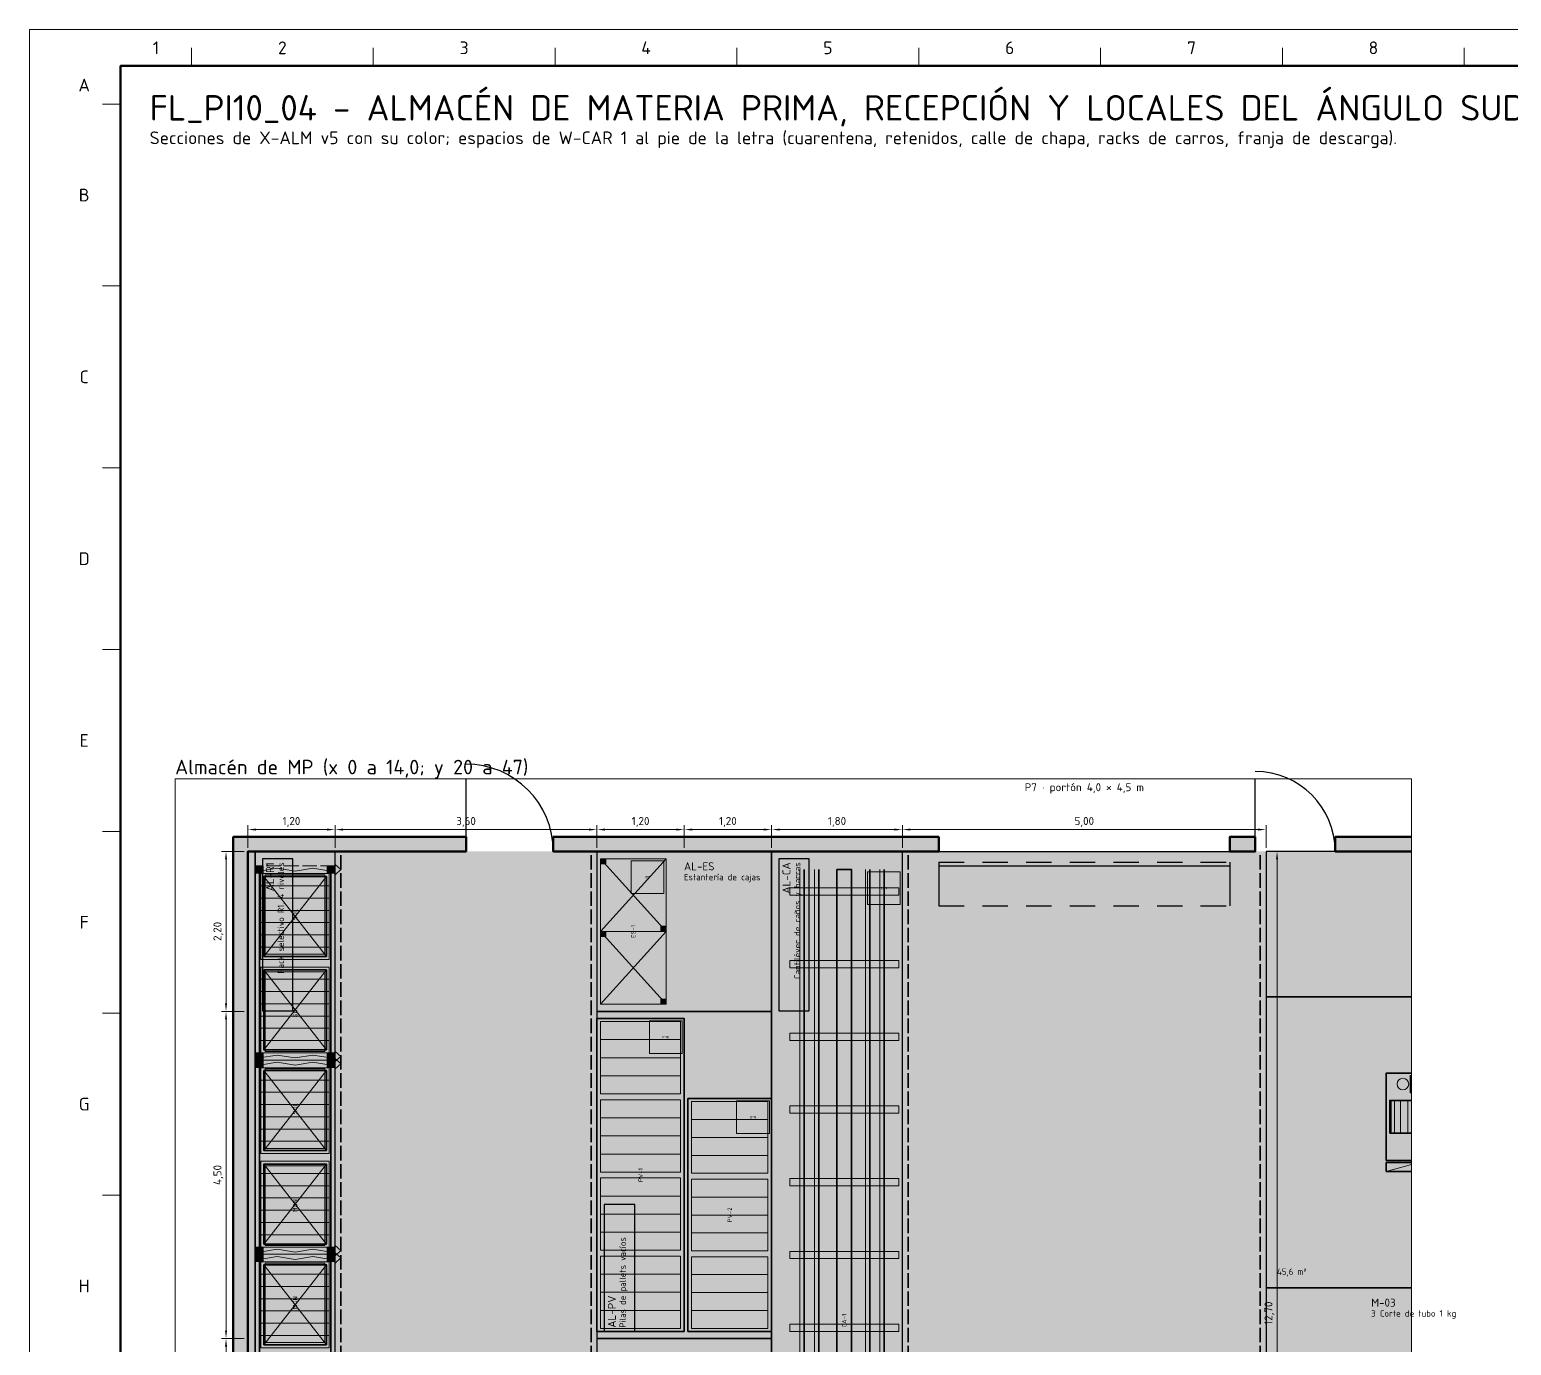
# Model space of a CAD drawing. Header units: millimetres. Extents: x 0 to 1189, y 0 to 841.
# Drawn here: x 0 to 407.4, y 479.2 to 841 of the extents above; entities that cross this region are included whole.
import ezdxf
from ezdxf.enums import TextEntityAlignment as Align

# ---------------------------------------------------------------- set-up
doc = ezdxf.new("R2010")
doc.units = ezdxf.units.MM
doc.linetypes.add('IRAM-E-TRAZOS', pattern=[5, 4, -1])
for name, color, linetype, lineweight in [('06-TEXTO', 7, 'CONTINUOUS', 25), ('07-RECUADRO', 7, 'CONTINUOUS', 70), ('08-FINA', 5, 'CONTINUOUS', 18), ('A-ABERTURA', 7, 'CONTINUOUS', 25), ('A-COLUMNA', 7, 'CONTINUOUS', 50), ('A-COTA', 7, 'CONTINUOUS', 18), ('A-EQUIPO-FINO', 8, 'CONTINUOUS', 13), ('A-EQUIPO-OCULTO', 8, 'IRAM-E-TRAZOS', 13), ('A-EQUIPO-RELLENO', 9, 'CONTINUOUS', 13), ('A-MURO', 7, 'CONTINUOUS', 50), ('A-RELLENO', 9, 'CONTINUOUS', 13), ('A-SECTOR', 1, 'CONTINUOUS', 25), ('A-SECTOR-TXT', 1, 'CONTINUOUS', 25), ('A-SEGURIDAD', 1, 'IRAM-E-TRAZOS', 18), ('A-TEXTO', 7, 'CONTINUOUS', 18)]:
    doc.layers.add(name, color=color, linetype=linetype, lineweight=lineweight)
for name, color, linetype, lineweight, true_color in [('A-DEFENSA', 2, 'CONTINUOUS', 35, 0xe6b400), ('A-EQUIPO', 30, 'CONTINUOUS', 35, 0xe67800), ('A-PASILLO', 2, 'IRAM-E-TRAZOS', 35, 0xd7a500), ('A-SENDA', 2, 'CONTINUOUS', 25, 0xd7a500)]:
    doc.layers.add(name, color=color, linetype=linetype, lineweight=lineweight, true_color=true_color)
doc.styles.add('ISO3098', font='isocpeur.ttf')
doc.dimstyles.new('FLAMA-IRAM', dxfattribs={"dimtxt": 3.5, "dimasz": 3.5, "dimexe": 2, "dimexo": 1.5, "dimgap": 1, "dimtad": 1, "dimdec": 1, "dimtxsty": 'ISO3098', "dimblk": 'IRAM_FLECHA', "dimblk1": 'IRAM_FLECHA', "dimblk2": 'IRAM_FLECHA', "dimcen": 2.5, "dimclrd": 3, "dimclre": 3, "dimclrt": 3, "dimazin": 3, "dimtfac": 1, "dimtmove": 0, "dimatfit": 3, "dimlwd": 18, "dimlwe": 18})

# ---------------------------------------------------------------- blocks, each defined once
blk = doc.blocks.new('IRAM_FLECHA')
blk.add_solid([(0, 0), (-1, 0.125), (-1, -0.125)])

msp = doc.modelspace()

# ---------------------------------------------------------------- hatches: boundary and pattern name
at = {"layer": 'A-ABERTURA', "true_color": 0x3c3c3c}
h = msp.add_hatch(color=7, dxfattribs=at)
h.dxf.hatch_style = 1
h.paths.add_polyline_path([(250, 611), (245, 611), (245, 619), (250, 619)])
h = msp.add_hatch(color=7, dxfattribs=at)
h.dxf.hatch_style = 1
h.paths.add_polyline_path([(330, 611), (335, 611), (335, 619), (330, 619)])
at = {"layer": 'A-COLUMNA', "true_color": 0x000000}
h = msp.add_hatch(color=7, dxfattribs=at)
h.dxf.hatch_style = 1
h.paths.add_polyline_path([(56, 611), (64, 611), (64, 619), (56, 619)])
h = msp.add_hatch(color=7, dxfattribs=at)
h.dxf.hatch_style = 1
h.paths.add_polyline_path([(208, 611), (216, 611), (216, 619), (208, 619)])
h = msp.add_hatch(color=7, dxfattribs=at)
h.dxf.hatch_style = 1
h.paths.add_polyline_path([(360, 611), (368, 611), (368, 619), (360, 619)])
at = {"layer": 'A-EQUIPO-RELLENO', "true_color": 0xeeeeee}
h = msp.add_hatch(color=7, dxfattribs=at)
h.dxf.hatch_style = 1
h.paths.add_polyline_path([(157, 613), (157, 593), (175, 593), (175, 613)])
at = {"layer": 'A-EQUIPO-RELLENO', "true_color": 0x969ba0}
h = msp.add_hatch(color=7, dxfattribs=at)
h.dxf.hatch_style = 1
h.paths.add_polyline_path([(157.2, 612.8), (157.2, 611.6), (158.4, 611.6), (158.4, 612.8)])
h = msp.add_hatch(color=7, dxfattribs=at)
h.dxf.hatch_style = 1
h.paths.add_polyline_path([(64.2, 609), (64.2, 611), (62.2, 611), (62.2, 609)])
at = {"layer": 'A-EQUIPO-RELLENO', "true_color": 0xeedec0}
h = msp.add_hatch(color=7, dxfattribs=at)
h.dxf.hatch_style = 1
h.paths.add_polyline_path([(82.4, 585.3), (82.4, 608.9), (63.6, 608.9), (63.6, 585.3)])
at = {"layer": 'A-EQUIPO-RELLENO', "true_color": 0x969ba0}
h = msp.add_hatch(color=7, dxfattribs=at)
h.dxf.hatch_style = 1
h.paths.add_polyline_path([(83.8, 609), (83.8, 611), (81.8, 611), (81.8, 609)])
h = msp.add_hatch(color=7, dxfattribs=at)
h.dxf.hatch_style = 1
h.paths.add_polyline_path([(226, 362), (226, 610), (222, 610), (222, 362)])
at = {"layer": 'A-EQUIPO-RELLENO', "true_color": 0xcdd0d4}
h = msp.add_hatch(color=7, dxfattribs=at)
h.dxf.hatch_style = 1
h.paths.add_polyline_path([(239, 603), (239, 605), (209, 605), (209, 603)])
at = {"layer": 'A-EQUIPO-RELLENO', "true_color": 0xeeeeee}
h = msp.add_hatch(color=7, dxfattribs=at)
h.dxf.hatch_style = 1
h.paths.add_polyline_path([(157, 593), (157, 573), (175, 573), (175, 593)])
at = {"layer": 'A-EQUIPO-RELLENO', "true_color": 0x969ba0}
h = msp.add_hatch(color=7, dxfattribs=at)
h.dxf.hatch_style = 1
h.paths.add_polyline_path([(157.2, 592.8), (157.2, 591.6), (158.4, 591.6), (158.4, 592.8)])
h = msp.add_hatch(color=7, dxfattribs=at)
h.dxf.hatch_style = 1
h.paths.add_polyline_path([(173.6, 594.4), (173.6, 593.2), (174.8, 593.2), (174.8, 594.4)])
at = {"layer": 'A-EQUIPO-RELLENO', "true_color": 0xeedec0}
h = msp.add_hatch(color=7, dxfattribs=at)
h.dxf.hatch_style = 1
h.paths.add_polyline_path([(82.4, 559.6), (82.4, 583.2), (63.6, 583.2), (63.6, 559.6)])
at = {"layer": 'A-EQUIPO-RELLENO', "true_color": 0xcdd0d4}
h = msp.add_hatch(color=7, dxfattribs=at)
h.dxf.hatch_style = 1
h.paths.add_polyline_path([(239, 583), (239, 585), (209, 585), (209, 583)])
at = {"layer": 'A-EQUIPO-RELLENO', "true_color": 0x969ba0}
h = msp.add_hatch(color=7, dxfattribs=at)
h.dxf.hatch_style = 1
h.paths.add_polyline_path([(173.6, 574.4), (173.6, 573.2), (174.8, 573.2), (174.8, 574.4)])
at = {"layer": 'A-EQUIPO-RELLENO', "true_color": 0xeedec0}
h = msp.add_hatch(color=7, dxfattribs=at)
h.dxf.hatch_style = 1
h.paths.add_polyline_path([(157, 568.2), (157, 548.3), (179, 548.3), (179, 568.2)])
at = {"layer": 'A-EQUIPO-RELLENO', "true_color": 0xcdd0d4}
h = msp.add_hatch(color=7, dxfattribs=at)
h.dxf.hatch_style = 1
h.paths.add_polyline_path([(239, 563), (239, 565), (209, 565), (209, 563)])
at = {"layer": 'A-EQUIPO-RELLENO', "true_color": 0x969ba0}
h = msp.add_hatch(color=7, dxfattribs=at)
h.dxf.hatch_style = 1
h.paths.add_polyline_path([(64.2, 557.6), (64.2, 559.6), (62.2, 559.6), (62.2, 557.6)])
h = msp.add_hatch(color=7, dxfattribs=at)
h.dxf.hatch_style = 1
h.paths.add_polyline_path([(83.8, 557.6), (83.8, 559.6), (81.8, 559.6), (81.8, 557.6)])
h = msp.add_hatch(color=7, dxfattribs=at)
h.dxf.hatch_style = 1
h.paths.add_polyline_path([(64.2, 555.6), (64.2, 557.6), (62.2, 557.6), (62.2, 555.6)])
at = {"layer": 'A-EQUIPO-RELLENO', "true_color": 0xeedec0}
h = msp.add_hatch(color=7, dxfattribs=at)
h.dxf.hatch_style = 1
h.paths.add_polyline_path([(82.4, 531.9), (82.4, 555.5), (63.6, 555.5), (63.6, 531.9)])
at = {"layer": 'A-EQUIPO-RELLENO', "true_color": 0x969ba0}
h = msp.add_hatch(color=7, dxfattribs=at)
h.dxf.hatch_style = 1
h.paths.add_polyline_path([(83.8, 555.6), (83.8, 557.6), (81.8, 557.6), (81.8, 555.6)])
at = {"layer": 'A-EQUIPO-RELLENO', "true_color": 0xeeeeee}
h = msp.add_hatch(color=7, dxfattribs=at)
h.dxf.hatch_style = 1
h.paths.add_polyline_path([(373, 530), (373, 554), (380, 554), (380, 530)])
at = {"layer": 'A-EQUIPO-RELLENO', "true_color": 0xcdd0d4}
h = msp.add_hatch(color=7, dxfattribs=at)
h.dxf.hatch_style = 1
h.paths.add_polyline_path([(379.6, 548.6), (379.6, 553.4), (380, 553.4), (380, 548.6)])
at = {"layer": 'A-EQUIPO-RELLENO', "true_color": 0xeedec0}
h = msp.add_hatch(color=7, dxfattribs=at)
h.dxf.hatch_style = 1
h.paths.add_polyline_path([(157, 546.7), (157, 526.8), (179, 526.8), (179, 546.7)])
h = msp.add_hatch(color=7, dxfattribs=at)
h.dxf.hatch_style = 1
h.paths.add_polyline_path([(182, 546.2), (182, 526.467), (203, 526.467), (203, 546.2)])
at = {"layer": 'A-EQUIPO-RELLENO', "true_color": 0xe2e7ee}
h = msp.add_hatch(color=7, dxfattribs=at)
h.dxf.hatch_style = 1
h.paths.add_polyline_path([(374, 537.5), (374, 546.5), (380, 546.5), (380, 537.5)])
at = {"layer": 'A-EQUIPO-RELLENO', "true_color": 0xcdd0d4}
h = msp.add_hatch(color=7, dxfattribs=at)
h.dxf.hatch_style = 1
h.paths.add_polyline_path([(239, 543), (239, 545), (209, 545), (209, 543)])
at = {"layer": 'A-EQUIPO-RELLENO', "true_color": 0xeedec0}
h = msp.add_hatch(color=7, dxfattribs=at)
h.dxf.hatch_style = 1
h.paths.add_polyline_path([(82.4, 506.2), (82.4, 529.8), (63.6, 529.8), (63.6, 506.2)])
at = {"layer": 'A-EQUIPO-RELLENO', "true_color": 0xcdd0d4}
h = msp.add_hatch(color=7, dxfattribs=at)
h.dxf.hatch_style = 1
h.paths.add_polyline_path([(373, 527), (373, 529.4), (380, 529.4), (380, 527)])
at = {"layer": 'A-EQUIPO-RELLENO', "true_color": 0xeedec0}
h = msp.add_hatch(color=7, dxfattribs=at)
h.dxf.hatch_style = 1
h.paths.add_polyline_path([(157, 525.2), (157, 505.3), (179, 505.3), (179, 525.2)])
h = msp.add_hatch(color=7, dxfattribs=at)
h.dxf.hatch_style = 1
h.paths.add_polyline_path([(182, 524.867), (182, 505.133), (203, 505.133), (203, 524.867)])
at = {"layer": 'A-EQUIPO-RELLENO', "true_color": 0xcdd0d4}
h = msp.add_hatch(color=7, dxfattribs=at)
h.dxf.hatch_style = 1
h.paths.add_polyline_path([(239, 523), (239, 525), (209, 525), (209, 523)])
at = {"layer": 'A-EQUIPO-RELLENO', "true_color": 0x969ba0}
h = msp.add_hatch(color=7, dxfattribs=at)
h.dxf.hatch_style = 1
h.paths.add_polyline_path([(64.2, 504.2), (64.2, 506.2), (62.2, 506.2), (62.2, 504.2)])
h = msp.add_hatch(color=7, dxfattribs=at)
h.dxf.hatch_style = 1
h.paths.add_polyline_path([(83.8, 504.2), (83.8, 506.2), (81.8, 506.2), (81.8, 504.2)])
h = msp.add_hatch(color=7, dxfattribs=at)
h.dxf.hatch_style = 1
h.paths.add_polyline_path([(64.2, 502.2), (64.2, 504.2), (62.2, 504.2), (62.2, 502.2)])
at = {"layer": 'A-EQUIPO-RELLENO', "true_color": 0xeedec0}
h = msp.add_hatch(color=7, dxfattribs=at)
h.dxf.hatch_style = 1
h.paths.add_polyline_path([(82.4, 478.5), (82.4, 502.1), (63.6, 502.1), (63.6, 478.5)])
at = {"layer": 'A-EQUIPO-RELLENO', "true_color": 0x969ba0}
h = msp.add_hatch(color=7, dxfattribs=at)
h.dxf.hatch_style = 1
h.paths.add_polyline_path([(83.8, 502.2), (83.8, 504.2), (81.8, 504.2), (81.8, 502.2)])
at = {"layer": 'A-EQUIPO-RELLENO', "true_color": 0xeedec0}
h = msp.add_hatch(color=7, dxfattribs=at)
h.dxf.hatch_style = 1
h.paths.add_polyline_path([(157, 503.7), (157, 483.8), (179, 483.8), (179, 503.7)])
h = msp.add_hatch(color=7, dxfattribs=at)
h.dxf.hatch_style = 1
h.paths.add_polyline_path([(182, 503.533), (182, 483.8), (203, 483.8), (203, 503.533)])
at = {"layer": 'A-EQUIPO-RELLENO', "true_color": 0xcdd0d4}
h = msp.add_hatch(color=7, dxfattribs=at)
h.dxf.hatch_style = 1
h.paths.add_polyline_path([(239, 503), (239, 505), (209, 505), (209, 503)])
h = msp.add_hatch(color=7, dxfattribs=at)
h.dxf.hatch_style = 1
h.paths.add_polyline_path([(239, 483), (239, 485), (209, 485), (209, 483)])
at = {"layer": 'A-MURO', "true_color": 0x464646}
h = msp.add_hatch(color=7, dxfattribs=at)
h.dxf.hatch_style = 1
h.paths.add_polyline_path([(120, 619), (120, 615), (60, 615), (60, 41), (56, 41), (56, 619)])
h = msp.add_hatch(color=7, dxfattribs=at)
h.dxf.hatch_style = 1
h.paths.add_polyline_path([(250, 619), (250, 615), (144, 615), (144, 619)])
h = msp.add_hatch(color=7, dxfattribs=at)
h.dxf.hatch_style = 1
h.paths.add_polyline_path([(337, 619), (337, 615), (330, 615), (330, 619)])
h = msp.add_hatch(color=7, dxfattribs=at)
h.dxf.hatch_style = 1
h.paths.add_polyline_path([(359, 615), (359, 619), (380, 619), (380, 615)])
at = {"layer": 'A-RELLENO', "true_color": 0xcde1f5}
h = msp.add_hatch(color=7, dxfattribs=at)
h.dxf.hatch_style = 1
h.paths.add_polyline_path([(60, 75), (62, 75), (62, 615), (60, 615)])
h = msp.add_hatch(color=7, dxfattribs=at)
h.dxf.hatch_style = 1
h.paths.add_polyline_path([(62, 75), (84, 75), (84, 615), (62, 615)])
at = {"layer": 'A-RELLENO', "true_color": 0xe2e2e2}
h = msp.add_hatch(color=7, dxfattribs=at)
h.dxf.hatch_style = 1
h.paths.add_polyline_path([(84, 75), (156, 75), (156, 615), (84, 615)])
at = {"layer": 'A-RELLENO', "true_color": 0xcde1f5}
h = msp.add_hatch(color=7, dxfattribs=at)
h.dxf.hatch_style = 1
h.paths.add_polyline_path([(156, 571), (204, 571), (204, 615), (156, 615)])
at = {"layer": 'A-RELLENO', "true_color": 0xffb0b8}
h = msp.add_hatch(color=7, dxfattribs=at)
h.dxf.hatch_style = 1
h.paths.add_polyline_path([(165.4, 603.4), (174.4, 603.4), (174.4, 612.4), (165.4, 612.4)])
at = {"layer": 'A-RELLENO', "true_color": 0xcde1f5}
h = msp.add_hatch(color=7, dxfattribs=at)
h.dxf.hatch_style = 1
h.paths.add_polyline_path([(204, 361), (240, 361), (240, 615), (204, 615)])
at = {"layer": 'A-RELLENO', "true_color": 0xe2e2e2}
h = msp.add_hatch(color=7, dxfattribs=at)
h.dxf.hatch_style = 1
h.paths.add_polyline_path([(240, 75), (340, 75), (340, 615), (240, 615)])
at = {"layer": 'A-RELLENO', "true_color": 0xfff4b4}
h = msp.add_hatch(color=7, dxfattribs=at)
h.dxf.hatch_style = 1
h.paths.add_polyline_path([(340, 575), (340, 615), (380, 615), (380, 575)])
at = {"layer": 'A-RELLENO', "true_color": 0xcba8c1}
h = msp.add_hatch(color=7, dxfattribs=at)
h.dxf.hatch_style = 1
h.paths.add_polyline_path([(64.8, 586.7), (81.2, 586.7), (81.2, 608.6), (64.8, 608.6)])
at = {"layer": 'A-RELLENO', "true_color": 0x588ba5}
h = msp.add_hatch(color=7, dxfattribs=at)
h.dxf.hatch_style = 1
h.paths.add_polyline_path([(230.4, 600.4), (239.4, 600.4), (239.4, 609.4), (230.4, 609.4)])
at = {"layer": 'A-RELLENO', "true_color": 0xcba8c1}
h = msp.add_hatch(color=7, dxfattribs=at)
h.dxf.hatch_style = 1
h.paths.add_polyline_path([(64.8, 560), (81.2, 560), (81.2, 581.9), (64.8, 581.9)])
at = {"layer": 'A-RELLENO', "true_color": 0xfde4c8}
h = msp.add_hatch(color=7, dxfattribs=at)
h.dxf.hatch_style = 1
h.paths.add_polyline_path([(340, 495), (340, 575), (380, 575), (380, 495)])
at = {"layer": 'A-RELLENO', "true_color": 0xcde1f5}
h = msp.add_hatch(color=7, dxfattribs=at)
h.dxf.hatch_style = 1
h.paths.add_polyline_path([(156, 481), (204, 481), (204, 571), (156, 571)])
at = {"layer": 'A-RELLENO', "true_color": 0xf4a455}
h = msp.add_hatch(color=7, dxfattribs=at)
h.dxf.hatch_style = 1
h.paths.add_polyline_path([(170.4, 559.4), (179.4, 559.4), (179.4, 568.4), (170.4, 568.4)])
at = {"layer": 'A-RELLENO', "true_color": 0xcba8c1}
h = msp.add_hatch(color=7, dxfattribs=at)
h.dxf.hatch_style = 1
h.paths.add_polyline_path([(64.8, 533.3), (81.2, 533.3), (81.2, 555.2), (64.8, 555.2)])
at = {"layer": 'A-RELLENO', "true_color": 0xf4a455}
h = msp.add_hatch(color=7, dxfattribs=at)
h.dxf.hatch_style = 1
h.paths.add_polyline_path([(194.4, 537.4), (203.4, 537.4), (203.4, 546.4), (194.4, 546.4)])
at = {"layer": 'A-RELLENO', "true_color": 0x93c18c}
h = msp.add_hatch(color=7, dxfattribs=at)
h.dxf.hatch_style = 1
h.paths.add_polyline_path([(64.8, 506.6), (81.2, 506.6), (81.2, 528.5), (64.8, 528.5)])
h = msp.add_hatch(color=7, dxfattribs=at)
h.dxf.hatch_style = 1
h.paths.add_polyline_path([(64.8, 479.9), (81.2, 479.9), (81.2, 501.8), (64.8, 501.8)])
at = {"layer": 'A-RELLENO', "true_color": 0xfde4c8}
h = msp.add_hatch(color=7, dxfattribs=at)
h.dxf.hatch_style = 1
h.paths.add_polyline_path([(340, 223), (340, 495), (380, 495), (380, 223)])
at = {"layer": 'A-RELLENO', "true_color": 0xcde1f5}
h = msp.add_hatch(color=7, dxfattribs=at)
h.dxf.hatch_style = 1
h.paths.add_polyline_path([(156, 398), (204, 398), (204, 481), (156, 481)])
at = {"layer": 'A-SECTOR-TXT', "true_color": 0xffffff}
h = msp.add_hatch(color=7, dxfattribs=at)
h.dxf.hatch_style = 1
h.paths.add_polyline_path([(72.38, 571.192), (72.38, 613), (64, 613), (64, 571.192)])
h = msp.add_hatch(color=7, dxfattribs=at)
h.dxf.hatch_style = 1
h.paths.add_polyline_path([(214.38, 571.192), (214.38, 613), (206, 613), (206, 571.192)])
h = msp.add_hatch(color=7, dxfattribs=at)
h.dxf.hatch_style = 1
h.paths.add_polyline_path([(166.38, 483), (166.38, 517.878), (158, 517.878), (158, 483)])

# ---------------------------------------------------------------- linework, layer by layer
at = {"layer": '07-RECUADRO'}
msp.add_lwpolyline([(25, 10), (1179, 10), (1179, 831), (25, 831)], close=True, dxfattribs=at)
at = {"layer": '08-FINA'}
for p, q in [((44.5, 831), (44.5, 836)), ((94.5, 831), (94.5, 836)), ((144.5, 831), (144.5, 836)), ((194.5, 831), (194.5, 836)), ((244.5, 831), (244.5, 836)), ((294.5, 831), (294.5, 836)), ((344.5, 831), (344.5, 836)), ((394.5, 831), (394.5, 836)), ((25, 820.5), (20, 820.5)), ((25, 770.5), (20, 770.5)), ((25, 720.5), (20, 720.5)), ((25, 670.5), (20, 670.5)), ((25, 620.5), (20, 620.5)), ((25, 570.5), (20, 570.5)), ((25, 520.5), (20, 520.5))]:
    msp.add_line(p, q, dxfattribs=at)
msp.add_lwpolyline([(0, 0), (1189, 0), (1189, 841), (0, 841)], close=True, dxfattribs=at)
at = {"layer": 'A-ABERTURA'}
for p, q in [((120, 615), (120, 635)), ((337, 615), (337, 635)), ((250, 615), (330, 615)), ((250, 612), (257, 612)), ((250, 612), (250, 600)), ((262, 612), (269, 612)), ((274, 612), (281, 612)), ((286, 612), (293, 612)), ((298, 612), (305, 612)), ((310, 612), (317, 612)), ((322, 612), (329, 612)), ((330, 612), (330, 600)), ((250, 611), (330, 611)), ((250, 600), (257, 600)), ((262, 600), (269, 600)), ((274, 600), (281, 600)), ((286, 600), (293, 600)), ((298, 600), (305, 600)), ((310, 600), (317, 600)), ((322, 600), (329, 600))]:
    msp.add_line(p, q, dxfattribs=at)
for centre, radius in [((120, 615), 24), ((337, 615), 22)]:
    msp.add_arc(centre, radius, 0, 90, dxfattribs=at)
at = {"layer": 'A-DEFENSA'}
msp.add_line((340, 575), (380, 575), dxfattribs=at)
at = {"layer": 'A-EQUIPO'}
for p, q in [((63.2, 557.6), (63.2, 611)), ((82.8, 557.6), (82.8, 611)), ((213, 362), (213, 610)), ((217, 362), (217, 610)), ((231, 362), (231, 610)), ((235, 362), (235, 610)), ((63.2, 504.2), (63.2, 557.6)), ((82.8, 504.2), (82.8, 557.6)), ((63.2, 450.8), (63.2, 504.2)), ((82.8, 450.8), (82.8, 504.2))]:
    msp.add_line(p, q, dxfattribs=at)
for points in [[(81.6, 586.1), (81.6, 608.1), (64.4, 608.1), (64.4, 586.1)], [(226, 362), (226, 610), (222, 610), (222, 362)], [(81.6, 560.4), (81.6, 582.4), (64.4, 582.4), (64.4, 560.4)], [(156, 569), (156, 483), (180, 483), (180, 569)], [(81.6, 532.7), (81.6, 554.7), (64.4, 554.7), (64.4, 532.7)], [(181, 547), (181, 483), (204, 483), (204, 547)], [(81.6, 507), (81.6, 529), (64.4, 529), (64.4, 507)], [(81.6, 479.3), (81.6, 501.3), (64.4, 501.3), (64.4, 479.3)]]:
    msp.add_lwpolyline(points, close=True, dxfattribs=at)
for points in [[(380, 554), (373, 554), (373, 530)], [(380, 546.5), (374, 546.5), (374, 537.5)], [(374, 537.5), (380, 537.5)], [(373, 530), (380, 530)], [(380, 529.4), (373, 529.4), (373, 527)], [(373, 527), (380, 527)]]:
    msp.add_lwpolyline(points, dxfattribs=at)
at = {"layer": 'A-EQUIPO-FINO'}
for p, q in [((157, 613), (175, 593)), ((175, 613), (157, 593)), ((81.6, 586.1), (64.4, 608.1)), ((64.4, 586.1), (81.6, 608.1)), ((211.8, 362), (211.8, 610)), ((215.8, 362), (215.8, 610)), ((229.8, 362), (229.8, 610)), ((233.8, 362), (233.8, 610)), ((82.4, 605.529), (63.6, 605.529)), ((82.4, 602.157), (63.6, 602.157)), ((82.4, 598.786), (63.6, 598.786)), ((82.4, 595.414), (63.6, 595.414)), ((82.4, 592.043), (63.6, 592.043)), ((157, 593), (175, 573)), ((175, 593), (157, 573)), ((82.4, 588.671), (63.6, 588.671)), ((82.4, 579.829), (63.6, 579.829)), ((81.6, 560.4), (64.4, 582.4)), ((64.4, 560.4), (81.6, 582.4)), ((82.4, 576.457), (63.6, 576.457)), ((82.4, 573.086), (63.6, 573.086)), ((82.4, 569.714), (63.6, 569.714)), ((82.4, 566.343), (63.6, 566.343)), ((82.4, 562.971), (63.6, 562.971)), ((157, 563.225), (179, 563.225)), ((157, 558.25), (179, 558.25)), ((81.6, 532.7), (64.4, 554.7)), ((64.4, 532.7), (81.6, 554.7)), ((82.4, 552.129), (63.6, 552.129)), ((157, 553.275), (179, 553.275)), ((82.4, 548.757), (63.6, 548.757)), ((374.341, 537.5), (374.341, 546.5)), ((375.34, 537.5), (375.34, 546.5)), ((376.929, 537.5), (376.929, 546.5)), ((379, 537.5), (379, 546.5)), ((82.4, 545.386), (63.6, 545.386)), ((82.4, 542.014), (63.6, 542.014)), ((82.4, 538.643), (63.6, 538.643)), ((157, 541.725), (179, 541.725)), ((182, 541.267), (203, 541.267)), ((82.4, 535.271), (63.6, 535.271)), ((157, 536.75), (179, 536.75)), ((182, 536.333), (203, 536.333)), ((157, 531.775), (179, 531.775)), ((182, 531.4), (203, 531.4)), ((82.4, 526.429), (63.6, 526.429)), ((81.6, 507), (64.4, 529)), ((64.4, 507), (81.6, 529)), ((373, 527), (380, 528.867)), ((82.4, 523.057), (63.6, 523.057)), ((82.4, 519.686), (63.6, 519.686)), ((157, 520.225), (179, 520.225)), ((182, 519.933), (203, 519.933)), ((82.4, 516.314), (63.6, 516.314)), ((157, 515.25), (179, 515.25)), ((182, 515), (203, 515)), ((82.4, 512.943), (63.6, 512.943)), ((82.4, 509.571), (63.6, 509.571)), ((157, 510.275), (179, 510.275)), ((182, 510.067), (203, 510.067)), ((81.6, 479.3), (64.4, 501.3)), ((64.4, 479.3), (81.6, 501.3)), ((82.4, 498.729), (63.6, 498.729)), ((157, 498.725), (179, 498.725)), ((182, 498.6), (203, 498.6)), ((82.4, 495.357), (63.6, 495.357)), ((157, 493.75), (179, 493.75)), ((182, 493.667), (203, 493.667)), ((82.4, 491.986), (63.6, 491.986)), ((82.4, 488.614), (63.6, 488.614)), ((82.4, 485.243), (63.6, 485.243)), ((157, 488.775), (179, 488.775)), ((182, 488.733), (203, 488.733)), ((82.4, 481.871), (63.6, 481.871))]:
    msp.add_line(p, q, dxfattribs=at)
for points in [[(157, 613), (157, 593), (175, 593), (175, 613)], [(157.2, 612.8), (157.2, 611.6), (158.4, 611.6), (158.4, 612.8)], [(165.4, 603.4), (174.4, 603.4), (174.4, 612.4), (165.4, 612.4)], [(64.2, 609), (64.2, 611), (62.2, 611), (62.2, 609)], [(82.4, 585.3), (82.4, 608.9), (63.6, 608.9), (63.6, 585.3)], [(64.8, 586.7), (81.2, 586.7), (81.2, 608.6), (64.8, 608.6)], [(83.8, 609), (83.8, 611), (81.8, 611), (81.8, 609)], [(230.4, 600.4), (239.4, 600.4), (239.4, 609.4), (230.4, 609.4)], [(239, 603), (239, 605), (209, 605), (209, 603)], [(157, 593), (157, 573), (175, 573), (175, 593)], [(157.2, 592.8), (157.2, 591.6), (158.4, 591.6), (158.4, 592.8)], [(173.6, 594.4), (173.6, 593.2), (174.8, 593.2), (174.8, 594.4)], [(82.4, 559.6), (82.4, 583.2), (63.6, 583.2), (63.6, 559.6)], [(239, 583), (239, 585), (209, 585), (209, 583)], [(64.8, 560), (81.2, 560), (81.2, 581.9), (64.8, 581.9)], [(173.6, 574.4), (173.6, 573.2), (174.8, 573.2), (174.8, 574.4)], [(157, 568.2), (157, 548.3), (179, 548.3), (179, 568.2)], [(170.4, 559.4), (179.4, 559.4), (179.4, 568.4), (170.4, 568.4)], [(239, 563), (239, 565), (209, 565), (209, 563)], [(64.2, 557.6), (64.2, 559.6), (62.2, 559.6), (62.2, 557.6)], [(83.8, 557.6), (83.8, 559.6), (81.8, 559.6), (81.8, 557.6)], [(64.2, 555.6), (64.2, 557.6), (62.2, 557.6), (62.2, 555.6)], [(82.4, 531.9), (82.4, 555.5), (63.6, 555.5), (63.6, 531.9)], [(64.8, 533.3), (81.2, 533.3), (81.2, 555.2), (64.8, 555.2)], [(83.8, 555.6), (83.8, 557.6), (81.8, 557.6), (81.8, 555.6)], [(157, 546.7), (157, 526.8), (179, 526.8), (179, 546.7)], [(182, 546.2), (182, 526.467), (203, 526.467), (203, 546.2)], [(194.4, 537.4), (203.4, 537.4), (203.4, 546.4), (194.4, 546.4)], [(239, 543), (239, 545), (209, 545), (209, 543)], [(82.4, 506.2), (82.4, 529.8), (63.6, 529.8), (63.6, 506.2)], [(64.8, 506.6), (81.2, 506.6), (81.2, 528.5), (64.8, 528.5)], [(157, 525.2), (157, 505.3), (179, 505.3), (179, 525.2)], [(182, 524.867), (182, 505.133), (203, 505.133), (203, 524.867)], [(239, 523), (239, 525), (209, 525), (209, 523)], [(64.2, 504.2), (64.2, 506.2), (62.2, 506.2), (62.2, 504.2)], [(83.8, 504.2), (83.8, 506.2), (81.8, 506.2), (81.8, 504.2)], [(64.2, 502.2), (64.2, 504.2), (62.2, 504.2), (62.2, 502.2)], [(82.4, 478.5), (82.4, 502.1), (63.6, 502.1), (63.6, 478.5)], [(64.8, 479.9), (81.2, 479.9), (81.2, 501.8), (64.8, 501.8)], [(83.8, 502.2), (83.8, 504.2), (81.8, 504.2), (81.8, 502.2)], [(157, 503.7), (157, 483.8), (179, 483.8), (179, 503.7)], [(182, 503.533), (182, 483.8), (203, 483.8), (203, 503.533)], [(239, 503), (239, 505), (209, 505), (209, 503)], [(239, 483), (239, 485), (209, 485), (209, 483)]]:
    msp.add_lwpolyline(points, close=True, dxfattribs=at)
for points in [[(82.8, 609.6), (77.9, 610.4), (73, 609.6), (68.1, 610.4), (63.2, 609.6)], [(82.8, 558.2), (77.9, 559), (73, 558.2), (68.1, 559), (63.2, 558.2)], [(82.8, 556.2), (77.9, 557), (73, 556.2), (68.1, 557), (63.2, 556.2)], [(380, 553.4), (379.6, 553.4), (379.6, 548.6)], [(379.6, 548.6), (380, 548.6)], [(82.8, 504.8), (77.9, 505.6), (73, 504.8), (68.1, 505.6), (63.2, 504.8)], [(82.8, 502.8), (77.9, 503.6), (73, 502.8), (68.1, 503.6), (63.2, 502.8)]]:
    msp.add_lwpolyline(points, dxfattribs=at)
msp.add_circle((377.6, 551), 1.6, dxfattribs=at)
at = {"layer": 'A-EQUIPO-OCULTO'}
for points in [[(84, 557.6), (84, 611), (62, 611), (62, 557.6)], [(84, 504.2), (84, 557.6), (62, 557.6), (62, 504.2)], [(84, 450.8), (84, 504.2), (62, 504.2), (62, 450.8)]]:
    msp.add_lwpolyline(points, close=True, dxfattribs=at)
at = {"layer": 'A-MURO'}
for points in [[(120, 619), (120, 615), (60, 615), (60, 41), (56, 41), (56, 619)], [(250, 619), (250, 615), (144, 615), (144, 619)], [(337, 619), (337, 615), (330, 615), (330, 619)]]:
    msp.add_lwpolyline(points, close=True, dxfattribs=at)
msp.add_lwpolyline([(380, 615), (359, 615), (359, 619), (380, 619)], dxfattribs=at)
at = {"layer": 'A-PASILLO'}
for p, q in [((85.6, 75), (85.6, 615)), ((154.4, 75), (154.4, 615)), ((241.6, 75), (241.6, 615)), ((338.4, 75), (338.4, 615))]:
    msp.add_line(p, q, dxfattribs=at)
at = {"layer": 'A-SECTOR'}
for points in [[(60, 75), (62, 75), (62, 615), (60, 615)], [(62, 75), (84, 75), (84, 615), (62, 615)], [(156, 571), (204, 571), (204, 615), (156, 615)], [(204, 361), (240, 361), (240, 615), (204, 615)], [(156, 481), (204, 481), (204, 571), (156, 571)], [(156, 398), (204, 398), (204, 481), (156, 481)]]:
    msp.add_lwpolyline(points, close=True, dxfattribs=at)
for points in [[(380, 575), (340, 575), (340, 495)], [(340, 495), (380, 495)], [(380, 495), (340, 495), (340, 223)]]:
    msp.add_lwpolyline(points, dxfattribs=at)
at = {"layer": 'A-SECTOR-TXT'}
for points in [[(72.38, 571.192), (72.38, 613), (64, 613), (64, 571.192)], [(214.38, 571.192), (214.38, 613), (206, 613), (206, 571.192)], [(166.38, 483), (166.38, 517.878), (158, 517.878), (158, 483)]]:
    msp.add_lwpolyline(points, close=True, dxfattribs=at)
at = {"layer": 'A-SEGURIDAD'}
for points in [[(84, 608.6), (85.6, 610), (84, 611.4)], [(84, 557.2), (85.6, 558.6), (84, 560)], [(84, 555.2), (85.6, 556.6), (84, 558)], [(84, 503.8), (85.6, 505.2), (84, 506.6)], [(84, 501.8), (85.6, 503.2), (84, 504.6)]]:
    msp.add_lwpolyline(points, dxfattribs=at)
at = {"layer": 'A-SENDA'}
for points in [[(380, 615), (340, 615), (340, 575)], [(340, 575), (380, 575)]]:
    msp.add_lwpolyline(points, dxfattribs=at)
at = {"layer": 'A-TEXTO'}
msp.add_lwpolyline([(40, 35), (380, 35), (380, 635), (40, 635)], close=True, dxfattribs=at)

# ---------------------------------------------------------------- texts
at = {"layer": '06-TEXTO', "style": 'ISO3098'}
for s, p in [('1', (34.75, 836)), ('2', (69.5, 836)), ('3', (119.5, 836)), ('4', (169.5, 836)), ('5', (219.5, 836)), ('6', (269.5, 836)), ('7', (319.5, 836)), ('8', (369.5, 836)), ('A', (15, 825.75)), ('B', (15, 795.5)), ('C', (15, 745.5)), ('D', (15, 695.5)), ('E', (15, 645.5)), ('F', (15, 595.5)), ('G', (15, 545.5)), ('H', (15, 495.5))]:
    msp.add_text(s, height=3.5, dxfattribs=at).set_placement(p, align=Align.MIDDLE_CENTER)
at = {"layer": 'A-SECTOR-TXT', "style": 'ISO3098'}
for s, height, p in [('AL-R1', 2.2, (65, 612)), ('Rack selectivo R1, 4 niveles', 1.76, (68.19, 612)), ('AL-CA', 2.2, (207, 612)), ('Cantiléver de caños y barras', 1.76, (210.19, 612))]:
    msp.add_text(s, height=height, rotation=90, dxfattribs=at).set_placement(p, align=Align.TOP_RIGHT)
for s, height, p in [('AL-ES', 2.2, (179.933, 612)), ('Estantería de cajas', 1.76, (179.933, 608.81)), ('M-03', 2.2, (368.912, 492)), ('3 Corte de tubo 1 kg', 1.76, (368.912, 488.81))]:
    msp.add_text(s, height=height, dxfattribs=at).set_placement(p, align=Align.TOP_LEFT)
for s, height, p in [('Pilas de pallets vacíos', 1.76, (162.19, 484)), ('AL-PV', 2.2, (159, 484))]:
    msp.add_text(s, height=height, rotation=90, dxfattribs=at).set_placement(p, align=Align.TOP_LEFT)
msp.add_text('45,6 m²', height=1.76, dxfattribs=at).set_placement((343, 498), align=Align.BOTTOM_LEFT)
at = {"layer": 'A-TEXTO', "style": 'ISO3098'}
for s, height, p in [('FL_PI10_04 - ALMACÉN DE MATERIA PRIMA, RECEPCIÓN Y LOCALES DEL ÁNGULO SUDOESTE', 7, (33, 823)), ('Secciones de X-ALM v5 con su color; espacios de W-CAR 1 al pie de la letra (cuarentena, retenidos, calle de chapa, racks de carros, franja de descarga).', 3.5, (33, 813))]:
    msp.add_text(s, height=height, dxfattribs=at).set_placement(p, align=Align.TOP_LEFT)
msp.add_text('Almacén de MP (x 0 a 14,0; y 20 a 47)', height=4, dxfattribs=at).set_placement((40, 635), align=Align.BOTTOM_LEFT)
for s, height, p in [('P7 · portón 4,0 × 4,5 m', 2.2, (290, 632.65)), ('IDE', 0.66, (169.9, 607.9)), ('CAN', 0.66, (234.9, 604.9)), ('EMB', 0.66, (174.9, 563.9)), ('EMB', 0.66, (198.9, 541.9))]:
    msp.add_text(s, height=height, dxfattribs=at).set_placement(p, align=Align.MIDDLE_CENTER)
for s, p in [('SOL', (73, 597.65)), ('ES-1', (166, 593)), ('SOL', (73, 570.95)), ('SOL', (73, 544.25)), ('PV-1', (168, 526)), ('MON', (73, 517.55)), ('PV-2', (192.5, 515)), ('MON', (73, 490.85)), ('CA-1', (224, 486))]:
    msp.add_text(s, height=1.2, rotation=90, dxfattribs=at).set_placement(p, align=Align.MIDDLE_CENTER)

# ---------------------------------------------------------------- dimensions: what is measured, and where the dimension line sits
at = {"layer": 'A-COTA'}
for base, p1, p2 in [((60, 621), (60, 615), (84, 615)), ((84, 621), (84, 615), (156, 615)), ((156, 621), (156, 615), (180, 615)), ((180, 621), (180, 615), (204, 615)), ((204, 621), (204, 615), (240, 615)), ((240, 621), (240, 615), (340, 615))]:
    msp.add_linear_dim(base=base, p1=p1, p2=p2, dimstyle='FLAMA-IRAM', override={"dimtxt": 2.2, "dimasz": 2.2, "dimexe": 1.2, "dimexo": 1, "dimdec": 2, "dimlfac": 0.05, "dimzin": 0}, dxfattribs=at).render()
for base, p1, p2 in [((54, 571), (60, 571), (60, 615)), ((343, 361), (340, 361), (340, 615)), ((54, 481), (60, 481), (60, 571)), ((54, 398), (60, 398), (60, 481))]:
    msp.add_linear_dim(base=base, p1=p1, p2=p2, angle=90, dimstyle='FLAMA-IRAM', override={"dimtxt": 2.2, "dimasz": 2.2, "dimexe": 1.2, "dimexo": 1, "dimdec": 2, "dimlfac": 0.05, "dimzin": 0}, dxfattribs=at).render()

doc.saveas('drawing.dxf')
